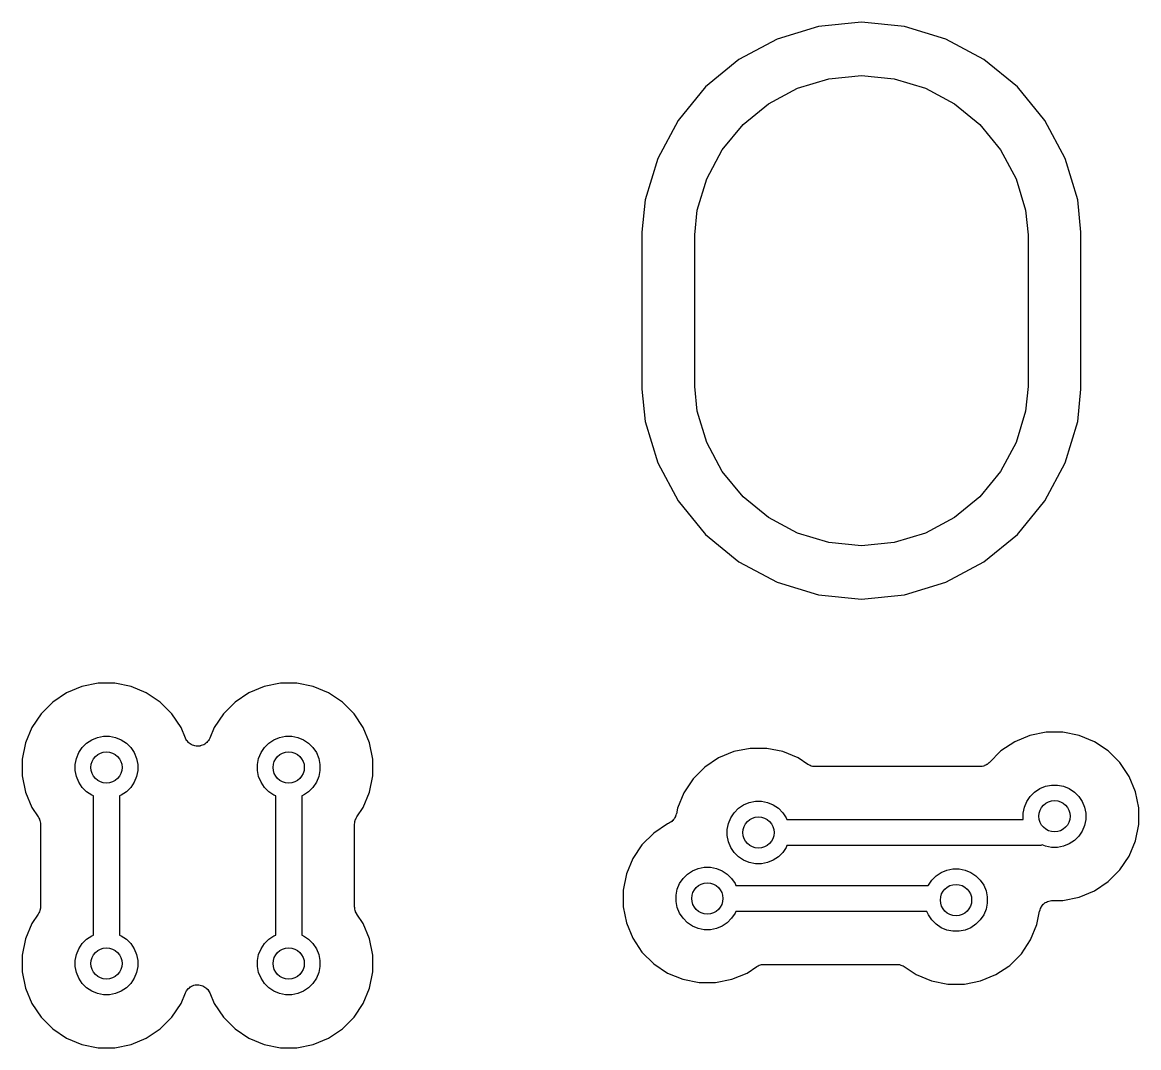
# Model space of a CAD drawing. Extents: x 0.81 to 4.31, y -4.31 to -0.81.
# Drawn here: x 2.5863 to 3.0084, y -3.753 to -3.3654 of the extents above; entities that cross this region are included whole.
import ezdxf

# ---------------------------------------------------------------- set-up
doc = ezdxf.new("R2010")
doc.units = 0
doc.header["$MEASUREMENT"] = 0
doc.layers.add('BLACK', color=7, linetype='CONTINUOUS')

msp = doc.modelspace()

# ---------------------------------------------------------------- linework, layer by layer
at = {"layer": 'BLACK', "linetype": 'CONTINUOUS'}
for p, q in [((2.88727, -3.36703), (2.87163, -3.37177)), ((2.90354, -3.36543), (2.88727, -3.36703)), ((2.91981, -3.36703), (2.90354, -3.36543)), ((2.93546, -3.37177), (2.91981, -3.36703)), ((2.87163, -3.37177), (2.85721, -3.37948)), ((2.94987, -3.37948), (2.93546, -3.37177)), ((2.85721, -3.37948), (2.84458, -3.38985)), ((2.96251, -3.38985), (2.94987, -3.37948)), ((2.87932, -3.39034), (2.89119, -3.38674)), ((2.89119, -3.38674), (2.90354, -3.38552)), ((2.90354, -3.38552), (2.91589, -3.38674)), ((2.91589, -3.38674), (2.92777, -3.39034)), ((2.84458, -3.38985), (2.8342, -3.40249)), ((2.86838, -3.39619), (2.87932, -3.39034)), ((2.92777, -3.39034), (2.93871, -3.39619)), ((2.97288, -3.40249), (2.96251, -3.38985)), ((2.85879, -3.40406), (2.86838, -3.39619)), ((2.93871, -3.39619), (2.9483, -3.40406)), ((2.8342, -3.40249), (2.8265, -3.41691)), ((2.85091, -3.41365), (2.85879, -3.40406)), ((2.9483, -3.40406), (2.95617, -3.41365)), ((2.98059, -3.41691), (2.97288, -3.40249)), ((2.84506, -3.4246), (2.85091, -3.41365)), ((2.95617, -3.41365), (2.96202, -3.4246)), ((2.8265, -3.41691), (2.82175, -3.43255)), ((2.98533, -3.43255), (2.98059, -3.41691)), ((2.84146, -3.43647), (2.84506, -3.4246)), ((2.96202, -3.4246), (2.96562, -3.43647)), ((2.82175, -3.43255), (2.82055, -3.44474)), ((2.98654, -3.44474), (2.98533, -3.43255)), ((2.84055, -3.44572), (2.84146, -3.43647)), ((2.96562, -3.43647), (2.96654, -3.44572)), ((2.82055, -3.44474), (2.82055, -3.50408)), ((2.84055, -3.50309), (2.84055, -3.44572)), ((2.96654, -3.44572), (2.96654, -3.50309)), ((2.98654, -3.50408), (2.98654, -3.44474)), ((2.82055, -3.50408), (2.82175, -3.51627)), ((2.84146, -3.51235), (2.84055, -3.50309)), ((2.96654, -3.50309), (2.96562, -3.51235)), ((2.98533, -3.51627), (2.98654, -3.50408)), ((2.84506, -3.52422), (2.84146, -3.51235)), ((2.96562, -3.51235), (2.96202, -3.52422)), ((2.82175, -3.51627), (2.8265, -3.53191)), ((2.98059, -3.53191), (2.98533, -3.51627)), ((2.85091, -3.53517), (2.84506, -3.52422)), ((2.96202, -3.52422), (2.95617, -3.53517)), ((2.8265, -3.53191), (2.8342, -3.54633)), ((2.97288, -3.54633), (2.98059, -3.53191)), ((2.85879, -3.54476), (2.85091, -3.53517)), ((2.95617, -3.53517), (2.9483, -3.54476)), ((2.86838, -3.55263), (2.85879, -3.54476)), ((2.9483, -3.54476), (2.93871, -3.55263)), ((2.8342, -3.54633), (2.84458, -3.55897)), ((2.96251, -3.55897), (2.97288, -3.54633)), ((2.87932, -3.55848), (2.86838, -3.55263)), ((2.93871, -3.55263), (2.92777, -3.55848)), ((2.84458, -3.55897), (2.85721, -3.56934)), ((2.89119, -3.56208), (2.87932, -3.55848)), ((2.90354, -3.5633), (2.89119, -3.56208)), ((2.91589, -3.56208), (2.90354, -3.5633)), ((2.92777, -3.55848), (2.91589, -3.56208)), ((2.94987, -3.56934), (2.96251, -3.55897)), ((2.85721, -3.56934), (2.87163, -3.57705)), ((2.93546, -3.57705), (2.94987, -3.56934)), ((2.87163, -3.57705), (2.88727, -3.58179)), ((2.91981, -3.58179), (2.93546, -3.57705)), ((2.88727, -3.58179), (2.90354, -3.58339)), ((2.90354, -3.58339), (2.91981, -3.58179)), ((2.60883, -3.61648), (2.60304, -3.61888)), ((2.61498, -3.61526), (2.60883, -3.61648)), ((2.62124, -3.61526), (2.61498, -3.61526)), ((2.62739, -3.61648), (2.62124, -3.61526)), ((2.63318, -3.61888), (2.62739, -3.61648)), ((2.67773, -3.61648), (2.67194, -3.61888)), ((2.68387, -3.61526), (2.67773, -3.61648)), ((2.69014, -3.61526), (2.68387, -3.61526)), ((2.69629, -3.61648), (2.69014, -3.61526)), ((2.70208, -3.61888), (2.69629, -3.61648)), ((2.60304, -3.61888), (2.59783, -3.62236)), ((2.63839, -3.62236), (2.63318, -3.61888)), ((2.67194, -3.61888), (2.66673, -3.62236)), ((2.70729, -3.62236), (2.70208, -3.61888)), ((2.59783, -3.62236), (2.5934, -3.62679)), ((2.64282, -3.62679), (2.63839, -3.62236)), ((2.66673, -3.62236), (2.6623, -3.62679)), ((2.71172, -3.62679), (2.70729, -3.62236)), ((2.5934, -3.62679), (2.58992, -3.632)), ((2.6463, -3.632), (2.64282, -3.62679)), ((2.6623, -3.62679), (2.65882, -3.632)), ((2.7152, -3.632), (2.71172, -3.62679)), ((2.58992, -3.632), (2.58752, -3.63779)), ((2.64794, -3.63596), (2.6463, -3.632)), ((2.65882, -3.632), (2.65718, -3.63596)), ((2.7176, -3.63779), (2.7152, -3.632)), ((2.9734, -3.6337), (2.96726, -3.63493)), ((2.97967, -3.6337), (2.9734, -3.6337)), ((2.98582, -3.63493), (2.97967, -3.6337)), ((2.58752, -3.63779), (2.5863, -3.64394)), ((2.60894, -3.63954), (2.61058, -3.63789)), ((2.61058, -3.63789), (2.61252, -3.6366)), ((2.61252, -3.6366), (2.61467, -3.63571)), ((2.61467, -3.63571), (2.61695, -3.63526)), ((2.61695, -3.63526), (2.61927, -3.63526)), ((2.61927, -3.63526), (2.62156, -3.63571)), ((2.62156, -3.63571), (2.6237, -3.6366)), ((2.6237, -3.6366), (2.62564, -3.63789)), ((2.62564, -3.63789), (2.62728, -3.63954)), ((2.64816, -3.63638), (2.64794, -3.63596)), ((2.64839, -3.6368), (2.64816, -3.63638)), ((2.6484, -3.63681), (2.64839, -3.6368)), ((2.6484, -3.63682), (2.6484, -3.63681)), ((2.6487, -3.63718), (2.6484, -3.63682)), ((2.64901, -3.63756), (2.6487, -3.63718)), ((2.64901, -3.63757), (2.64901, -3.63756)), ((2.64902, -3.63757), (2.64901, -3.63757)), ((2.64938, -3.63787), (2.64902, -3.63757)), ((2.64976, -3.63818), (2.64938, -3.63787)), ((2.65567, -3.63793), (2.6553, -3.63822)), ((2.65605, -3.63762), (2.65567, -3.63793)), ((2.65606, -3.63762), (2.65605, -3.63762)), ((2.65637, -3.63725), (2.65606, -3.63761)), ((2.65606, -3.63761), (2.65606, -3.63762)), ((2.65668, -3.63688), (2.65637, -3.63725)), ((2.65669, -3.63686), (2.65668, -3.63687)), ((2.65668, -3.63687), (2.65668, -3.63688)), ((2.65692, -3.63644), (2.65669, -3.63686)), ((2.65715, -3.63602), (2.65692, -3.63644)), ((2.65716, -3.63601), (2.65715, -3.63602)), ((2.65718, -3.63596), (2.65716, -3.636)), ((2.65716, -3.636), (2.65716, -3.63601)), ((2.65716, -3.63601), (2.65716, -3.63601)), ((2.67783, -3.63954), (2.67948, -3.63789)), ((2.67948, -3.63789), (2.68141, -3.6366)), ((2.68141, -3.6366), (2.68356, -3.63571)), ((2.68356, -3.63571), (2.68584, -3.63526)), ((2.68584, -3.63526), (2.68817, -3.63526)), ((2.68817, -3.63526), (2.69045, -3.63571)), ((2.69045, -3.63571), (2.6926, -3.6366)), ((2.6926, -3.6366), (2.69454, -3.63789)), ((2.69454, -3.63789), (2.69618, -3.63954)), ((2.71882, -3.64394), (2.7176, -3.63779)), ((2.96147, -3.63732), (2.95626, -3.6408)), ((2.96726, -3.63493), (2.96147, -3.63732)), ((2.99161, -3.63732), (2.98582, -3.63493)), ((2.99682, -3.6408), (2.99161, -3.63732)), ((2.60675, -3.64362), (2.60764, -3.64147)), ((2.60764, -3.64147), (2.60894, -3.63954)), ((2.62728, -3.63954), (2.62858, -3.64147)), ((2.62858, -3.64147), (2.62947, -3.64362)), ((2.64976, -3.63819), (2.64976, -3.63818)), ((2.64977, -3.63819), (2.64976, -3.63819)), ((2.65019, -3.63842), (2.64977, -3.63819)), ((2.65061, -3.63865), (2.65019, -3.63842)), ((2.65062, -3.63865), (2.65061, -3.63865)), ((2.65063, -3.63866), (2.65062, -3.63865)), ((2.65108, -3.6388), (2.65063, -3.63866)), ((2.65155, -3.63894), (2.65108, -3.6388)), ((2.65156, -3.63894), (2.65155, -3.63894)), ((2.65155, -3.63894), (2.65155, -3.63894)), ((2.65204, -3.63899), (2.65156, -3.63894)), ((2.65252, -3.63904), (2.65204, -3.63899)), ((2.65253, -3.63904), (2.65252, -3.63904)), ((2.65252, -3.63904), (2.65252, -3.63904)), ((2.65301, -3.639), (2.65253, -3.63904)), ((2.65349, -3.63896), (2.65301, -3.639)), ((2.6535, -3.63895), (2.65349, -3.63896)), ((2.65396, -3.63882), (2.6535, -3.63895)), ((2.6535, -3.63895), (2.6535, -3.63895)), ((2.65442, -3.63868), (2.65396, -3.63882)), ((2.65443, -3.63868), (2.65442, -3.63868)), ((2.65444, -3.63868), (2.65443, -3.63868)), ((2.65486, -3.63846), (2.65444, -3.63868)), ((2.65529, -3.63823), (2.65486, -3.63846)), ((2.6553, -3.63823), (2.65529, -3.63823)), ((2.6553, -3.63822), (2.6553, -3.63823)), ((2.67565, -3.64362), (2.67654, -3.64147)), ((2.67654, -3.64147), (2.67783, -3.63954)), ((2.69618, -3.63954), (2.69747, -3.64147)), ((2.69747, -3.64147), (2.69837, -3.64362)), ((2.85531, -3.64109), (2.84952, -3.64348)), ((2.86146, -3.63986), (2.85531, -3.64109)), ((2.86772, -3.63986), (2.86146, -3.63986)), ((2.87387, -3.64109), (2.86772, -3.63986)), ((2.87966, -3.64348), (2.87387, -3.64109)), ((2.95626, -3.6408), (2.95177, -3.64529)), ((3.00125, -3.64524), (2.99682, -3.6408)), ((2.5863, -3.64394), (2.5863, -3.6502)), ((2.6063, -3.64591), (2.60675, -3.64362)), ((2.6063, -3.64823), (2.6063, -3.64591)), ((2.62947, -3.64362), (2.62992, -3.64591)), ((2.62992, -3.64591), (2.62992, -3.64823)), ((2.6752, -3.64591), (2.67565, -3.64362)), ((2.6752, -3.64823), (2.6752, -3.64591)), ((2.69837, -3.64362), (2.69882, -3.64591)), ((2.69882, -3.64591), (2.69882, -3.64823)), ((2.71882, -3.6502), (2.71882, -3.64394)), ((2.84952, -3.64348), (2.84431, -3.64697)), ((2.88329, -3.64591), (2.87966, -3.64348)), ((2.88369, -3.64613), (2.88329, -3.64591)), ((2.8841, -3.64635), (2.88369, -3.64613)), ((2.88412, -3.64636), (2.8841, -3.64635)), ((2.88415, -3.64637), (2.88412, -3.64636)), ((2.88459, -3.64651), (2.88415, -3.64637)), ((2.88503, -3.64664), (2.88459, -3.64651)), ((2.9501, -3.6464), (2.94965, -3.64653)), ((2.95012, -3.64638), (2.9501, -3.6464)), ((2.95014, -3.64638), (2.95012, -3.64638)), ((2.95055, -3.64616), (2.95014, -3.64638)), ((2.95096, -3.64595), (2.95055, -3.64616)), ((2.95098, -3.64593), (2.95096, -3.64595)), ((2.95101, -3.64592), (2.95098, -3.64593)), ((2.95136, -3.64563), (2.95101, -3.64592)), ((2.95172, -3.64534), (2.95136, -3.64563)), ((2.95176, -3.6453), (2.95172, -3.64534)), ((2.95177, -3.64529), (2.95176, -3.6453)), ((2.95176, -3.6453), (2.95176, -3.6453)), ((2.95176, -3.6453), (2.95176, -3.6453)), ((3.00473, -3.65045), (3.00125, -3.64524)), ((2.5863, -3.6502), (2.58752, -3.65635)), ((2.60675, -3.65051), (2.6063, -3.64823)), ((2.60764, -3.65266), (2.60675, -3.65051)), ((2.62947, -3.65051), (2.62858, -3.65266)), ((2.62992, -3.64823), (2.62947, -3.65051)), ((2.67565, -3.65051), (2.6752, -3.64823)), ((2.67654, -3.65266), (2.67565, -3.65051)), ((2.69837, -3.65051), (2.69747, -3.65266)), ((2.69882, -3.64823), (2.69837, -3.65051)), ((2.7176, -3.65635), (2.71882, -3.6502)), ((2.84431, -3.64697), (2.83988, -3.6514)), ((2.88506, -3.64665), (2.88503, -3.64664)), ((2.88508, -3.64666), (2.88506, -3.64665)), ((2.88554, -3.6467), (2.88508, -3.64666)), ((2.886, -3.64675), (2.88554, -3.6467)), ((2.88605, -3.64675), (2.886, -3.64675)), ((2.88607, -3.64675), (2.88605, -3.64675)), ((2.88605, -3.64675), (2.88605, -3.64675)), ((2.88605, -3.64675), (2.88605, -3.64675)), ((2.94824, -3.64675), (2.88607, -3.64675)), ((2.9487, -3.64671), (2.94824, -3.64675)), ((2.94916, -3.64667), (2.9487, -3.64671)), ((2.94918, -3.64666), (2.94916, -3.64667)), ((2.94921, -3.64666), (2.94918, -3.64666)), ((2.94965, -3.64653), (2.94921, -3.64666)), ((3.00713, -3.65623), (3.00473, -3.65045)), ((2.60894, -3.6546), (2.60764, -3.65266)), ((2.61058, -3.65624), (2.60894, -3.6546)), ((2.62728, -3.6546), (2.62564, -3.65624)), ((2.62858, -3.65266), (2.62728, -3.6546)), ((2.67783, -3.6546), (2.67654, -3.65266)), ((2.67948, -3.65624), (2.67783, -3.6546)), ((2.69618, -3.6546), (2.69454, -3.65624)), ((2.69747, -3.65266), (2.69618, -3.6546)), ((2.83988, -3.6514), (2.8364, -3.65661)), ((2.97094, -3.65505), (2.97309, -3.65416)), ((2.97309, -3.65416), (2.97537, -3.6537)), ((2.97537, -3.6537), (2.9777, -3.6537)), ((2.9777, -3.6537), (2.97998, -3.65416)), ((2.97998, -3.65416), (2.98213, -3.65505)), ((2.58752, -3.65635), (2.58992, -3.66214)), ((2.61252, -3.65754), (2.61058, -3.65624)), ((2.61319, -3.65781), (2.61252, -3.65754)), ((2.61319, -3.71042), (2.61319, -3.65781)), ((2.6237, -3.65754), (2.62303, -3.65781)), ((2.62303, -3.65781), (2.62303, -3.71042)), ((2.62564, -3.65624), (2.6237, -3.65754)), ((2.68141, -3.65754), (2.67948, -3.65624)), ((2.68209, -3.65781), (2.68141, -3.65754)), ((2.68209, -3.71042), (2.68209, -3.65781)), ((2.6926, -3.65754), (2.69193, -3.65781)), ((2.69193, -3.65781), (2.69193, -3.71042)), ((2.69454, -3.65624), (2.6926, -3.65754)), ((2.7152, -3.66214), (2.7176, -3.65635)), ((2.8364, -3.65661), (2.834, -3.6624)), ((2.96607, -3.65992), (2.96736, -3.65798)), ((2.96736, -3.65798), (2.96901, -3.65634)), ((2.96901, -3.65634), (2.97094, -3.65505)), ((2.98213, -3.65505), (2.98407, -3.65634)), ((2.98407, -3.65634), (2.98571, -3.65798)), ((2.98571, -3.65798), (2.987, -3.65992)), ((3.00835, -3.66238), (3.00713, -3.65623)), ((2.58992, -3.66214), (2.59235, -3.66577)), ((2.71277, -3.66577), (2.7152, -3.66214)), ((2.834, -3.6624), (2.83357, -3.66457)), ((2.85541, -3.66415), (2.85706, -3.6625)), ((2.85706, -3.6625), (2.85899, -3.66121)), ((2.85899, -3.66121), (2.86114, -3.66032)), ((2.86114, -3.66032), (2.86343, -3.65986)), ((2.86343, -3.65986), (2.86575, -3.65986)), ((2.86575, -3.65986), (2.86803, -3.66032)), ((2.86803, -3.66032), (2.87018, -3.66121)), ((2.87018, -3.66121), (2.87212, -3.6625)), ((2.87212, -3.6625), (2.87376, -3.66415)), ((2.96473, -3.66435), (2.96518, -3.66207)), ((2.96518, -3.66207), (2.96607, -3.65992)), ((2.987, -3.65992), (2.98789, -3.66207)), ((2.98789, -3.66207), (2.98835, -3.66435)), ((3.00835, -3.66865), (3.00835, -3.66238)), ((2.59235, -3.66577), (2.59235, -3.66578)), ((2.59235, -3.66578), (2.59235, -3.66578)), ((2.59235, -3.66578), (2.59235, -3.66578)), ((2.59235, -3.66578), (2.59238, -3.66583)), ((2.59238, -3.66583), (2.5926, -3.66624)), ((2.5926, -3.66624), (2.59281, -3.66664)), ((2.59281, -3.66664), (2.59282, -3.66667)), ((2.59282, -3.66667), (2.59283, -3.66669)), ((2.59283, -3.66669), (2.59296, -3.66714)), ((2.59296, -3.66714), (2.59309, -3.66758)), ((2.59309, -3.66758), (2.5931, -3.6676)), ((2.5931, -3.6676), (2.5931, -3.66763)), ((2.71198, -3.66802), (2.71203, -3.66756)), ((2.71203, -3.66756), (2.71204, -3.66754)), ((2.71204, -3.66751), (2.71218, -3.66707)), ((2.71204, -3.66754), (2.71204, -3.66751)), ((2.71218, -3.66707), (2.71231, -3.66663)), ((2.71231, -3.66663), (2.71232, -3.6666)), ((2.71232, -3.6666), (2.71233, -3.66658)), ((2.71233, -3.66658), (2.71255, -3.66617)), ((2.71255, -3.66617), (2.71277, -3.66577)), ((2.8318, -3.66746), (2.83144, -3.66775)), ((2.83216, -3.66717), (2.8318, -3.66746)), ((2.83217, -3.66715), (2.83216, -3.66717)), ((2.83219, -3.66713), (2.83217, -3.66715)), ((2.83249, -3.66678), (2.83219, -3.66713)), ((2.83279, -3.66642), (2.83249, -3.66678)), ((2.8328, -3.6664), (2.83279, -3.66642)), ((2.83281, -3.66638), (2.8328, -3.6664)), ((2.83303, -3.66597), (2.83281, -3.66638)), ((2.83326, -3.66557), (2.83303, -3.66597)), ((2.83327, -3.66554), (2.83326, -3.66557)), ((2.83328, -3.66552), (2.83327, -3.66554)), ((2.83341, -3.66508), (2.83328, -3.66552)), ((2.83355, -3.66464), (2.83341, -3.66508)), ((2.83356, -3.66459), (2.83355, -3.66464)), ((2.83357, -3.66457), (2.83356, -3.66459)), ((2.83356, -3.66459), (2.83356, -3.66459)), ((2.83356, -3.66459), (2.83356, -3.66459)), ((2.85323, -3.66823), (2.85412, -3.66608)), ((2.85412, -3.66608), (2.85541, -3.66415)), ((2.87376, -3.66415), (2.87506, -3.66608)), ((2.87506, -3.66608), (2.87533, -3.66675)), ((2.87533, -3.66675), (2.96474, -3.66675)), ((2.96473, -3.66668), (2.96473, -3.66435)), ((2.96474, -3.66675), (2.96473, -3.66668)), ((2.98835, -3.66668), (2.98789, -3.66896)), ((2.98835, -3.66435), (2.98835, -3.66668)), ((2.5931, -3.66763), (2.59314, -3.66809)), ((2.59314, -3.66809), (2.59319, -3.66855)), ((2.59319, -3.66855), (2.59319, -3.69968)), ((2.71193, -3.66848), (2.71198, -3.66802)), ((2.71193, -3.66853), (2.71193, -3.66848)), ((2.71193, -3.66853), (2.71193, -3.66853)), ((2.71193, -3.66853), (2.71193, -3.66853)), ((2.71193, -3.66855), (2.71193, -3.66853)), ((2.71193, -3.69968), (2.71193, -3.66855)), ((2.83021, -3.66836), (2.825, -3.67185)), ((2.83058, -3.66821), (2.83021, -3.66836)), ((2.83099, -3.66799), (2.83058, -3.66821)), ((2.8314, -3.66778), (2.83099, -3.66799)), ((2.83142, -3.66776), (2.8314, -3.66778)), ((2.83144, -3.66775), (2.83142, -3.66776)), ((2.85278, -3.67051), (2.85323, -3.66823)), ((2.85278, -3.67284), (2.85278, -3.67051)), ((2.987, -3.67111), (2.98571, -3.67304)), ((2.98789, -3.66896), (2.987, -3.67111)), ((3.00713, -3.67479), (3.00835, -3.66865)), ((2.825, -3.67185), (2.82057, -3.67628)), ((2.85323, -3.67512), (2.85278, -3.67284)), ((2.85412, -3.67727), (2.85323, -3.67512)), ((2.98213, -3.67598), (2.97998, -3.67687)), ((2.98407, -3.67469), (2.98213, -3.67598)), ((2.98571, -3.67304), (2.98407, -3.67469)), ((3.00473, -3.68058), (3.00713, -3.67479)), ((2.82057, -3.67628), (2.81709, -3.68149)), ((2.85541, -3.6792), (2.85412, -3.67727)), ((2.85706, -3.68085), (2.85541, -3.6792)), ((2.87376, -3.6792), (2.87212, -3.68085)), ((2.87506, -3.67727), (2.87376, -3.6792)), ((2.87533, -3.6766), (2.87506, -3.67727)), ((2.97014, -3.6766), (2.87533, -3.6766)), ((2.97038, -3.67662), (2.97014, -3.6766)), ((2.97062, -3.6766), (2.97038, -3.67662)), ((2.97134, -3.67653), (2.97062, -3.6766)), ((2.97062, -3.6766), (2.97062, -3.6766)), ((2.97187, -3.67636), (2.97134, -3.67653)), ((2.97309, -3.67687), (2.97187, -3.67636)), ((2.97537, -3.67732), (2.97309, -3.67687)), ((2.9777, -3.67732), (2.97537, -3.67732)), ((2.97998, -3.67687), (2.9777, -3.67732)), ((2.81709, -3.68149), (2.81469, -3.68728)), ((2.85899, -3.68214), (2.85706, -3.68085)), ((2.86114, -3.68303), (2.85899, -3.68214)), ((2.86343, -3.68349), (2.86114, -3.68303)), ((2.86575, -3.68349), (2.86343, -3.68349)), ((2.86803, -3.68303), (2.86575, -3.68349)), ((2.87018, -3.68214), (2.86803, -3.68303)), ((2.87212, -3.68085), (2.87018, -3.68214)), ((3.00125, -3.68579), (3.00473, -3.68058)), ((2.81469, -3.68728), (2.81346, -3.69342)), ((2.8361, -3.68903), (2.83775, -3.68738)), ((2.83775, -3.68738), (2.83968, -3.68609)), ((2.83968, -3.68609), (2.84183, -3.6852)), ((2.84183, -3.6852), (2.84411, -3.68474)), ((2.84411, -3.68474), (2.84644, -3.68474)), ((2.84644, -3.68474), (2.84872, -3.6852)), ((2.84872, -3.6852), (2.85087, -3.68609)), ((2.85087, -3.68609), (2.85281, -3.68738)), ((2.85281, -3.68738), (2.85445, -3.68903)), ((2.93013, -3.68965), (2.93178, -3.688)), ((2.93178, -3.688), (2.93371, -3.68671)), ((2.93371, -3.68671), (2.93586, -3.68582)), ((2.93586, -3.68582), (2.93814, -3.68537)), ((2.93814, -3.68537), (2.94047, -3.68537)), ((2.94047, -3.68537), (2.94275, -3.68582)), ((2.94275, -3.68582), (2.9449, -3.68671)), ((2.9449, -3.68671), (2.94683, -3.688)), ((2.94683, -3.688), (2.94848, -3.68965)), ((2.99682, -3.69022), (3.00125, -3.68579)), ((2.83392, -3.69311), (2.83481, -3.69096)), ((2.83481, -3.69096), (2.8361, -3.68903)), ((2.85445, -3.68903), (2.85574, -3.69096)), ((2.85574, -3.69096), (2.85602, -3.69163)), ((2.85602, -3.69163), (2.92882, -3.69163)), ((2.92882, -3.69163), (2.92884, -3.69158)), ((2.92884, -3.69158), (2.93013, -3.68965)), ((2.94848, -3.68965), (2.94977, -3.69158)), ((2.94977, -3.69158), (2.95066, -3.69373)), ((2.99161, -3.6937), (2.99682, -3.69022)), ((2.81346, -3.69342), (2.81346, -3.69969)), ((2.83346, -3.69539), (2.83392, -3.69311)), ((2.83346, -3.69772), (2.83346, -3.69539)), ((2.95066, -3.69373), (2.95112, -3.69602)), ((2.95112, -3.69602), (2.95112, -3.69834)), ((2.97967, -3.69732), (2.98582, -3.6961)), ((2.98582, -3.6961), (2.99161, -3.6937)), ((2.59294, -3.70116), (2.59281, -3.7016)), ((2.59308, -3.70072), (2.59294, -3.70116)), ((2.59309, -3.70067), (2.59308, -3.7007)), ((2.59308, -3.7007), (2.59308, -3.70072)), ((2.59314, -3.70021), (2.59309, -3.70067)), ((2.59319, -3.69975), (2.59314, -3.70021)), ((2.59319, -3.69968), (2.59319, -3.6997)), ((2.59319, -3.6997), (2.59319, -3.6997)), ((2.59319, -3.6997), (2.59319, -3.6997)), ((2.59319, -3.6997), (2.59319, -3.69975)), ((2.71197, -3.70014), (2.71193, -3.69968)), ((2.71201, -3.7006), (2.71197, -3.70014)), ((2.71202, -3.70063), (2.71201, -3.7006)), ((2.71202, -3.70066), (2.71202, -3.70063)), ((2.71216, -3.70109), (2.71202, -3.70066)), ((2.71229, -3.70154), (2.71216, -3.70109)), ((2.81346, -3.69969), (2.81469, -3.70583)), ((2.83392, -3.7), (2.83346, -3.69772)), ((2.83481, -3.70215), (2.83392, -3.7)), ((2.95066, -3.70062), (2.94977, -3.70277)), ((2.95112, -3.69834), (2.95066, -3.70062)), ((2.96989, -3.70646), (2.97091, -3.70135)), ((2.97091, -3.70135), (2.97092, -3.70132)), ((2.97092, -3.70128), (2.97107, -3.70084)), ((2.97092, -3.70132), (2.97092, -3.70128)), ((2.97092, -3.70132), (2.97092, -3.70132)), ((2.97092, -3.70132), (2.97092, -3.70132)), ((2.97107, -3.70084), (2.9712, -3.70039)), ((2.9712, -3.70039), (2.97121, -3.70037)), ((2.97121, -3.70037), (2.97122, -3.70035)), ((2.97122, -3.70035), (2.97144, -3.69994)), ((2.97144, -3.69994), (2.97167, -3.69953)), ((2.97167, -3.69953), (2.97168, -3.69951)), ((2.97168, -3.69951), (2.97169, -3.6995)), ((2.97169, -3.6995), (2.97199, -3.69914)), ((2.97199, -3.69914), (2.97229, -3.69878)), ((2.97229, -3.69878), (2.97231, -3.69876)), ((2.97231, -3.69876), (2.97232, -3.69875)), ((2.97232, -3.69875), (2.97268, -3.69846)), ((2.97268, -3.69846), (2.97305, -3.69816)), ((2.97305, -3.69816), (2.97306, -3.69815)), ((2.97306, -3.69815), (2.97308, -3.69814)), ((2.97308, -3.69814), (2.97349, -3.69792)), ((2.97349, -3.69792), (2.97391, -3.6977)), ((2.97391, -3.6977), (2.97393, -3.6977)), ((2.97393, -3.6977), (2.97394, -3.69769)), ((2.97394, -3.69769), (2.97439, -3.69756)), ((2.97439, -3.69756), (2.97484, -3.69742)), ((2.97484, -3.69742), (2.97486, -3.69742)), ((2.97486, -3.69742), (2.97488, -3.69741)), ((2.97488, -3.69741), (2.97534, -3.69737)), ((2.97534, -3.69737), (2.97581, -3.69732)), ((2.97581, -3.69732), (2.97967, -3.69732)), ((2.59235, -3.70246), (2.58992, -3.70609)), ((2.59256, -3.70206), (2.59235, -3.70246)), ((2.59278, -3.70165), (2.59256, -3.70206)), ((2.59279, -3.70163), (2.59278, -3.70165)), ((2.59281, -3.7016), (2.59279, -3.70163)), ((2.7123, -3.70156), (2.71229, -3.70154)), ((2.71231, -3.70159), (2.7123, -3.70156)), ((2.71252, -3.70199), (2.71231, -3.70159)), ((2.71273, -3.7024), (2.71252, -3.70199)), ((2.71276, -3.70245), (2.71273, -3.7024)), ((2.71277, -3.70246), (2.71276, -3.70245)), ((2.71276, -3.70245), (2.71276, -3.70245)), ((2.71276, -3.70245), (2.71276, -3.70245)), ((2.7152, -3.70609), (2.71277, -3.70246)), ((2.8361, -3.70408), (2.83481, -3.70215)), ((2.83775, -3.70573), (2.8361, -3.70408)), ((2.85445, -3.70408), (2.85281, -3.70573)), ((2.85574, -3.70215), (2.85445, -3.70408)), ((2.85602, -3.70148), (2.85574, -3.70215)), ((2.9283, -3.70148), (2.85602, -3.70148)), ((2.92884, -3.70277), (2.9283, -3.70148)), ((2.93013, -3.70471), (2.92884, -3.70277)), ((2.93178, -3.70635), (2.93013, -3.70471)), ((2.94848, -3.70471), (2.94683, -3.70635)), ((2.94977, -3.70277), (2.94848, -3.70471)), ((2.58992, -3.70609), (2.58752, -3.71188)), ((2.7176, -3.71188), (2.7152, -3.70609)), ((2.81469, -3.70583), (2.81709, -3.71162)), ((2.83968, -3.70702), (2.83775, -3.70573)), ((2.84183, -3.70791), (2.83968, -3.70702)), ((2.84411, -3.70837), (2.84183, -3.70791)), ((2.84644, -3.70837), (2.84411, -3.70837)), ((2.84872, -3.70791), (2.84644, -3.70837)), ((2.85087, -3.70702), (2.84872, -3.70791)), ((2.85281, -3.70573), (2.85087, -3.70702)), ((2.93371, -3.70765), (2.93178, -3.70635)), ((2.93586, -3.70854), (2.93371, -3.70765)), ((2.93814, -3.70899), (2.93586, -3.70854)), ((2.94047, -3.70899), (2.93814, -3.70899)), ((2.94275, -3.70854), (2.94047, -3.70899)), ((2.9449, -3.70765), (2.94275, -3.70854)), ((2.94683, -3.70635), (2.9449, -3.70765)), ((2.9675, -3.71225), (2.96989, -3.70646)), ((2.58752, -3.71188), (2.5863, -3.71803)), ((2.60764, -3.71557), (2.60894, -3.71363)), ((2.60894, -3.71363), (2.61058, -3.71199)), ((2.61058, -3.71199), (2.61252, -3.71069)), ((2.61252, -3.71069), (2.61319, -3.71042)), ((2.62303, -3.71042), (2.6237, -3.71069)), ((2.6237, -3.71069), (2.62564, -3.71199)), ((2.62564, -3.71199), (2.62728, -3.71363)), ((2.62728, -3.71363), (2.62858, -3.71557)), ((2.67654, -3.71557), (2.67783, -3.71363)), ((2.67783, -3.71363), (2.67948, -3.71199)), ((2.67948, -3.71199), (2.68141, -3.71069)), ((2.68141, -3.71069), (2.68209, -3.71042)), ((2.69193, -3.71042), (2.6926, -3.71069)), ((2.6926, -3.71069), (2.69454, -3.71199)), ((2.69454, -3.71199), (2.69618, -3.71363)), ((2.69618, -3.71363), (2.69747, -3.71557)), ((2.71882, -3.71803), (2.7176, -3.71188)), ((2.81709, -3.71162), (2.82057, -3.71683)), ((2.96401, -3.71746), (2.9675, -3.71225)), ((2.5863, -3.71803), (2.5863, -3.72429)), ((2.6063, -3.72), (2.60675, -3.71772)), ((2.60675, -3.71772), (2.60764, -3.71557)), ((2.62858, -3.71557), (2.62947, -3.71772)), ((2.62947, -3.71772), (2.62992, -3.72)), ((2.6752, -3.72), (2.67565, -3.71772)), ((2.67565, -3.71772), (2.67654, -3.71557)), ((2.69747, -3.71557), (2.69837, -3.71772)), ((2.69837, -3.71772), (2.69882, -3.72)), ((2.71882, -3.72429), (2.71882, -3.71803)), ((2.82057, -3.71683), (2.825, -3.72126)), ((2.95958, -3.72189), (2.96401, -3.71746)), ((2.6063, -3.72233), (2.6063, -3.72)), ((2.60675, -3.72461), (2.6063, -3.72233)), ((2.62992, -3.72233), (2.62947, -3.72461)), ((2.62992, -3.72), (2.62992, -3.72233)), ((2.6752, -3.72233), (2.6752, -3.72)), ((2.67565, -3.72461), (2.6752, -3.72233)), ((2.69882, -3.72233), (2.69837, -3.72461)), ((2.69882, -3.72), (2.69882, -3.72233)), ((2.825, -3.72126), (2.83021, -3.72475)), ((2.86034, -3.72475), (2.86398, -3.72232)), ((2.86398, -3.72232), (2.86399, -3.72231)), ((2.86399, -3.72231), (2.86403, -3.72228)), ((2.86399, -3.72231), (2.86399, -3.72231)), ((2.86399, -3.72231), (2.86399, -3.72231)), ((2.86403, -3.72228), (2.86444, -3.72207)), ((2.86444, -3.72207), (2.86485, -3.72185)), ((2.86485, -3.72185), (2.86488, -3.72185)), ((2.86488, -3.72185), (2.8649, -3.72183)), ((2.8649, -3.72183), (2.86534, -3.7217)), ((2.86534, -3.7217), (2.86578, -3.72157)), ((2.86578, -3.72157), (2.86581, -3.72157)), ((2.86581, -3.72157), (2.86584, -3.72156)), ((2.86584, -3.72156), (2.8663, -3.72152)), ((2.8663, -3.72152), (2.86675, -3.72148)), ((2.86675, -3.72148), (2.91689, -3.72148)), ((2.91689, -3.72148), (2.91691, -3.72148)), ((2.91691, -3.72148), (2.91691, -3.72148)), ((2.91691, -3.72148), (2.91691, -3.72148)), ((2.91691, -3.72148), (2.91696, -3.72148)), ((2.91696, -3.72148), (2.91742, -3.72153)), ((2.91742, -3.72153), (2.91788, -3.72157)), ((2.91788, -3.72157), (2.91791, -3.72158)), ((2.91791, -3.72158), (2.91793, -3.72159)), ((2.91793, -3.72159), (2.91837, -3.72173)), ((2.91837, -3.72173), (2.91881, -3.72186)), ((2.91881, -3.72186), (2.91884, -3.72187)), ((2.91884, -3.72187), (2.91886, -3.72188)), ((2.91886, -3.72188), (2.91927, -3.7221)), ((2.91927, -3.7221), (2.91967, -3.72232)), ((2.91967, -3.72232), (2.92424, -3.72537)), ((2.95437, -3.72537), (2.9592, -3.72214)), ((2.9592, -3.72214), (2.95958, -3.72189)), ((2.9592, -3.72214), (2.9592, -3.72214)), ((2.5863, -3.72429), (2.58752, -3.73044)), ((2.60764, -3.72676), (2.60675, -3.72461)), ((2.62947, -3.72461), (2.62858, -3.72676)), ((2.67654, -3.72676), (2.67565, -3.72461)), ((2.69837, -3.72461), (2.69747, -3.72676)), ((2.7176, -3.73044), (2.71882, -3.72429)), ((2.83021, -3.72475), (2.836, -3.72714)), ((2.85455, -3.72714), (2.86034, -3.72475)), ((2.92424, -3.72537), (2.93003, -3.72777)), ((2.94858, -3.72777), (2.95437, -3.72537)), ((2.58752, -3.73044), (2.58992, -3.73623)), ((2.60894, -3.72869), (2.60764, -3.72676)), ((2.61058, -3.73034), (2.60894, -3.72869)), ((2.61252, -3.73163), (2.61058, -3.73034)), ((2.62564, -3.73034), (2.6237, -3.73163)), ((2.62728, -3.72869), (2.62564, -3.73034)), ((2.62858, -3.72676), (2.62728, -3.72869)), ((2.64875, -3.73099), (2.64905, -3.73062)), ((2.64905, -3.73062), (2.64906, -3.73062)), ((2.64906, -3.73062), (2.64907, -3.73061)), ((2.64907, -3.73061), (2.64945, -3.7303)), ((2.64945, -3.7303), (2.64981, -3.73001)), ((2.64981, -3.73001), (2.64982, -3.73)), ((2.64982, -3.73), (2.64983, -3.73)), ((2.64983, -3.73), (2.65026, -3.72977)), ((2.65026, -3.72977), (2.65068, -3.72955)), ((2.65068, -3.72955), (2.65069, -3.72955)), ((2.65069, -3.72955), (2.65116, -3.72941)), ((2.65069, -3.72955), (2.65069, -3.72955)), ((2.65116, -3.72941), (2.65161, -3.72928)), ((2.65161, -3.72928), (2.65162, -3.72928)), ((2.65162, -3.72928), (2.65163, -3.72927)), ((2.65163, -3.72927), (2.65211, -3.72923)), ((2.65211, -3.72923), (2.65259, -3.72919)), ((2.65259, -3.72919), (2.65259, -3.72919)), ((2.65259, -3.72919), (2.6526, -3.72919)), ((2.6526, -3.72919), (2.65308, -3.72924)), ((2.65308, -3.72924), (2.65356, -3.72929)), ((2.65356, -3.72929), (2.65356, -3.72929)), ((2.65356, -3.72929), (2.65357, -3.72929)), ((2.65357, -3.72929), (2.65403, -3.72943)), ((2.65403, -3.72943), (2.65449, -3.72957)), ((2.65449, -3.72957), (2.6545, -3.72958)), ((2.6545, -3.72958), (2.6545, -3.72958)), ((2.6545, -3.72958), (2.65492, -3.72981)), ((2.65492, -3.72981), (2.65535, -3.73004)), ((2.65535, -3.73004), (2.65535, -3.73004)), ((2.65535, -3.73004), (2.65536, -3.73005)), ((2.65536, -3.73005), (2.65573, -3.73035)), ((2.65573, -3.73035), (2.6561, -3.73066)), ((2.6561, -3.73066), (2.65611, -3.73066)), ((2.65611, -3.73066), (2.65611, -3.73067)), ((2.65611, -3.73067), (2.65642, -3.73104)), ((2.67783, -3.72869), (2.67654, -3.72676)), ((2.67948, -3.73034), (2.67783, -3.72869)), ((2.68141, -3.73163), (2.67948, -3.73034)), ((2.69454, -3.73034), (2.6926, -3.73163)), ((2.69618, -3.72869), (2.69454, -3.73034)), ((2.69747, -3.72676), (2.69618, -3.72869)), ((2.7152, -3.73623), (2.7176, -3.73044)), ((2.836, -3.72714), (2.84214, -3.72837)), ((2.84214, -3.72837), (2.84841, -3.72837)), ((2.84841, -3.72837), (2.85455, -3.72714)), ((2.93003, -3.72777), (2.93617, -3.72899)), ((2.93617, -3.72899), (2.94244, -3.72899)), ((2.94244, -3.72899), (2.94858, -3.72777)), ((2.61467, -3.73252), (2.61252, -3.73163)), ((2.61695, -3.73297), (2.61467, -3.73252)), ((2.61927, -3.73297), (2.61695, -3.73297)), ((2.62156, -3.73252), (2.61927, -3.73297)), ((2.6237, -3.73163), (2.62156, -3.73252)), ((2.6463, -3.73623), (2.64794, -3.73227)), ((2.64794, -3.73227), (2.64796, -3.73223)), ((2.64796, -3.73222), (2.64797, -3.73221)), ((2.64796, -3.73223), (2.64796, -3.73222)), ((2.64796, -3.73223), (2.64796, -3.73223)), ((2.64797, -3.73221), (2.6482, -3.73179)), ((2.6482, -3.73179), (2.64843, -3.73137)), ((2.64843, -3.73136), (2.64844, -3.73135)), ((2.64843, -3.73137), (2.64843, -3.73136)), ((2.64844, -3.73135), (2.64875, -3.73099)), ((2.65642, -3.73104), (2.65672, -3.73141)), ((2.65672, -3.73141), (2.65672, -3.73142)), ((2.65672, -3.73142), (2.65673, -3.73143)), ((2.65673, -3.73143), (2.65695, -3.73185)), ((2.65695, -3.73185), (2.65718, -3.73227)), ((2.65718, -3.73227), (2.65882, -3.73623)), ((2.68356, -3.73252), (2.68141, -3.73163)), ((2.68584, -3.73297), (2.68356, -3.73252)), ((2.68817, -3.73297), (2.68584, -3.73297)), ((2.69045, -3.73252), (2.68817, -3.73297)), ((2.6926, -3.73163), (2.69045, -3.73252)), ((2.58992, -3.73623), (2.5934, -3.74144)), ((2.64282, -3.74144), (2.6463, -3.73623)), ((2.65882, -3.73623), (2.6623, -3.74144)), ((2.71172, -3.74144), (2.7152, -3.73623)), ((2.5934, -3.74144), (2.59783, -3.74587)), ((2.63839, -3.74587), (2.64282, -3.74144)), ((2.6623, -3.74144), (2.66673, -3.74587)), ((2.70729, -3.74587), (2.71172, -3.74144)), ((2.59783, -3.74587), (2.60304, -3.74935)), ((2.63318, -3.74935), (2.63839, -3.74587)), ((2.66673, -3.74587), (2.67194, -3.74935)), ((2.70208, -3.74935), (2.70729, -3.74587)), ((2.60304, -3.74935), (2.60883, -3.75175)), ((2.60883, -3.75175), (2.61498, -3.75297)), ((2.62124, -3.75297), (2.62739, -3.75175)), ((2.62739, -3.75175), (2.63318, -3.74935)), ((2.67194, -3.74935), (2.67773, -3.75175)), ((2.67773, -3.75175), (2.68387, -3.75297)), ((2.69014, -3.75297), (2.69629, -3.75175)), ((2.69629, -3.75175), (2.70208, -3.74935)), ((2.61498, -3.75297), (2.62124, -3.75297)), ((2.68387, -3.75297), (2.69014, -3.75297))]:
    msp.add_line(p, q, dxfattribs=at)
at = {"layer": 'BLACK'}
for centre in [(2.61811, -3.64707), (2.68701, -3.64707), (2.97654, -3.66551), (2.86459, -3.67168), (2.84528, -3.69656), (2.9393, -3.69718), (2.61811, -3.72116), (2.68701, -3.72116)]:
    msp.add_circle(centre, 0.005906, dxfattribs=at)

doc.saveas('drawing.dxf')
